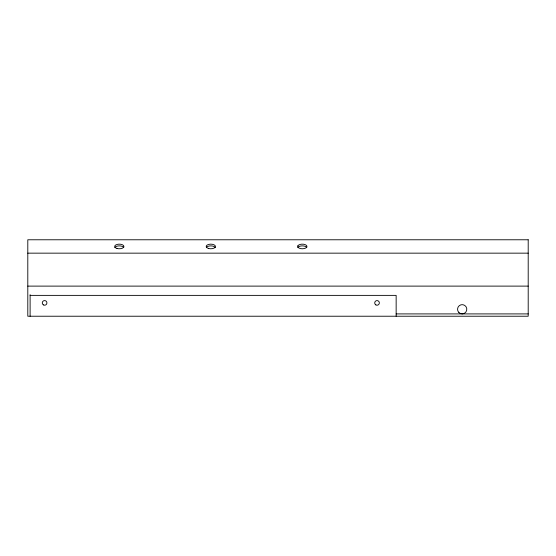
<?xml version="1.0" encoding="UTF-8"?>
<svg xmlns="http://www.w3.org/2000/svg" width="556" height="556" viewBox="0 0 556 556"><rect width="100%" height="100%" fill="white"/><g stroke="black" fill="none" stroke-linecap="round" stroke-linejoin="round"><path stroke-width="0.83" d="M27.8 253.154L528.2 253.154M27.8 286.111L528.2 286.111M30.114 295.375L396.15 295.375L396.15 316.225M396.15 313.911L528.2 313.911M30.114 294.673L30.114 316.225M206.339 247.601A4.636 2.314 0 0 1 210.814 245.884A4.636 2.314 0 0 1 215.29 247.601M297.821 247.649A4.636 2.314 0 0 1 302.221 245.884A4.636 2.314 0 0 1 306.773 247.552M114.835 247.601A4.636 2.314 0 0 1 119.311 245.884A4.636 2.314 0 0 1 123.786 247.601M297.821 245.912L297.696 246.516A4.636 2.314 0 0 0 304.375 248.539A4.636 2.314 0 0 0 305.223 244.654A4.636 2.314 0 0 0 297.821 245.912M528.2 239.775L27.8 239.775L27.8 316.225L528.2 316.225L528.2 239.775M43.438 304.91A2.314 2.314 0 0 0 46.912 302.902A2.314 2.314 0 0 0 43.438 300.9A2.314 2.314 0 0 0 43.438 304.91M375.877 304.91A2.314 2.314 0 0 0 379.352 302.902A2.314 2.314 0 0 0 375.877 300.9A2.314 2.314 0 0 0 375.877 304.91M458.902 312.548A4.636 4.636 0 0 0 466.651 310.477A4.636 4.636 0 0 0 460.973 304.799A4.636 4.636 0 0 0 458.902 312.548M208.5 248.469A4.636 2.314 0 0 0 215.45 246.461A4.636 2.314 0 0 0 208.5 244.459A4.636 2.314 0 0 0 208.5 248.469M116.989 248.469A4.636 2.314 0 0 0 123.939 246.461A4.636 2.314 0 0 0 116.989 244.459A4.636 2.314 0 0 0 116.989 248.469"/></g></svg>
